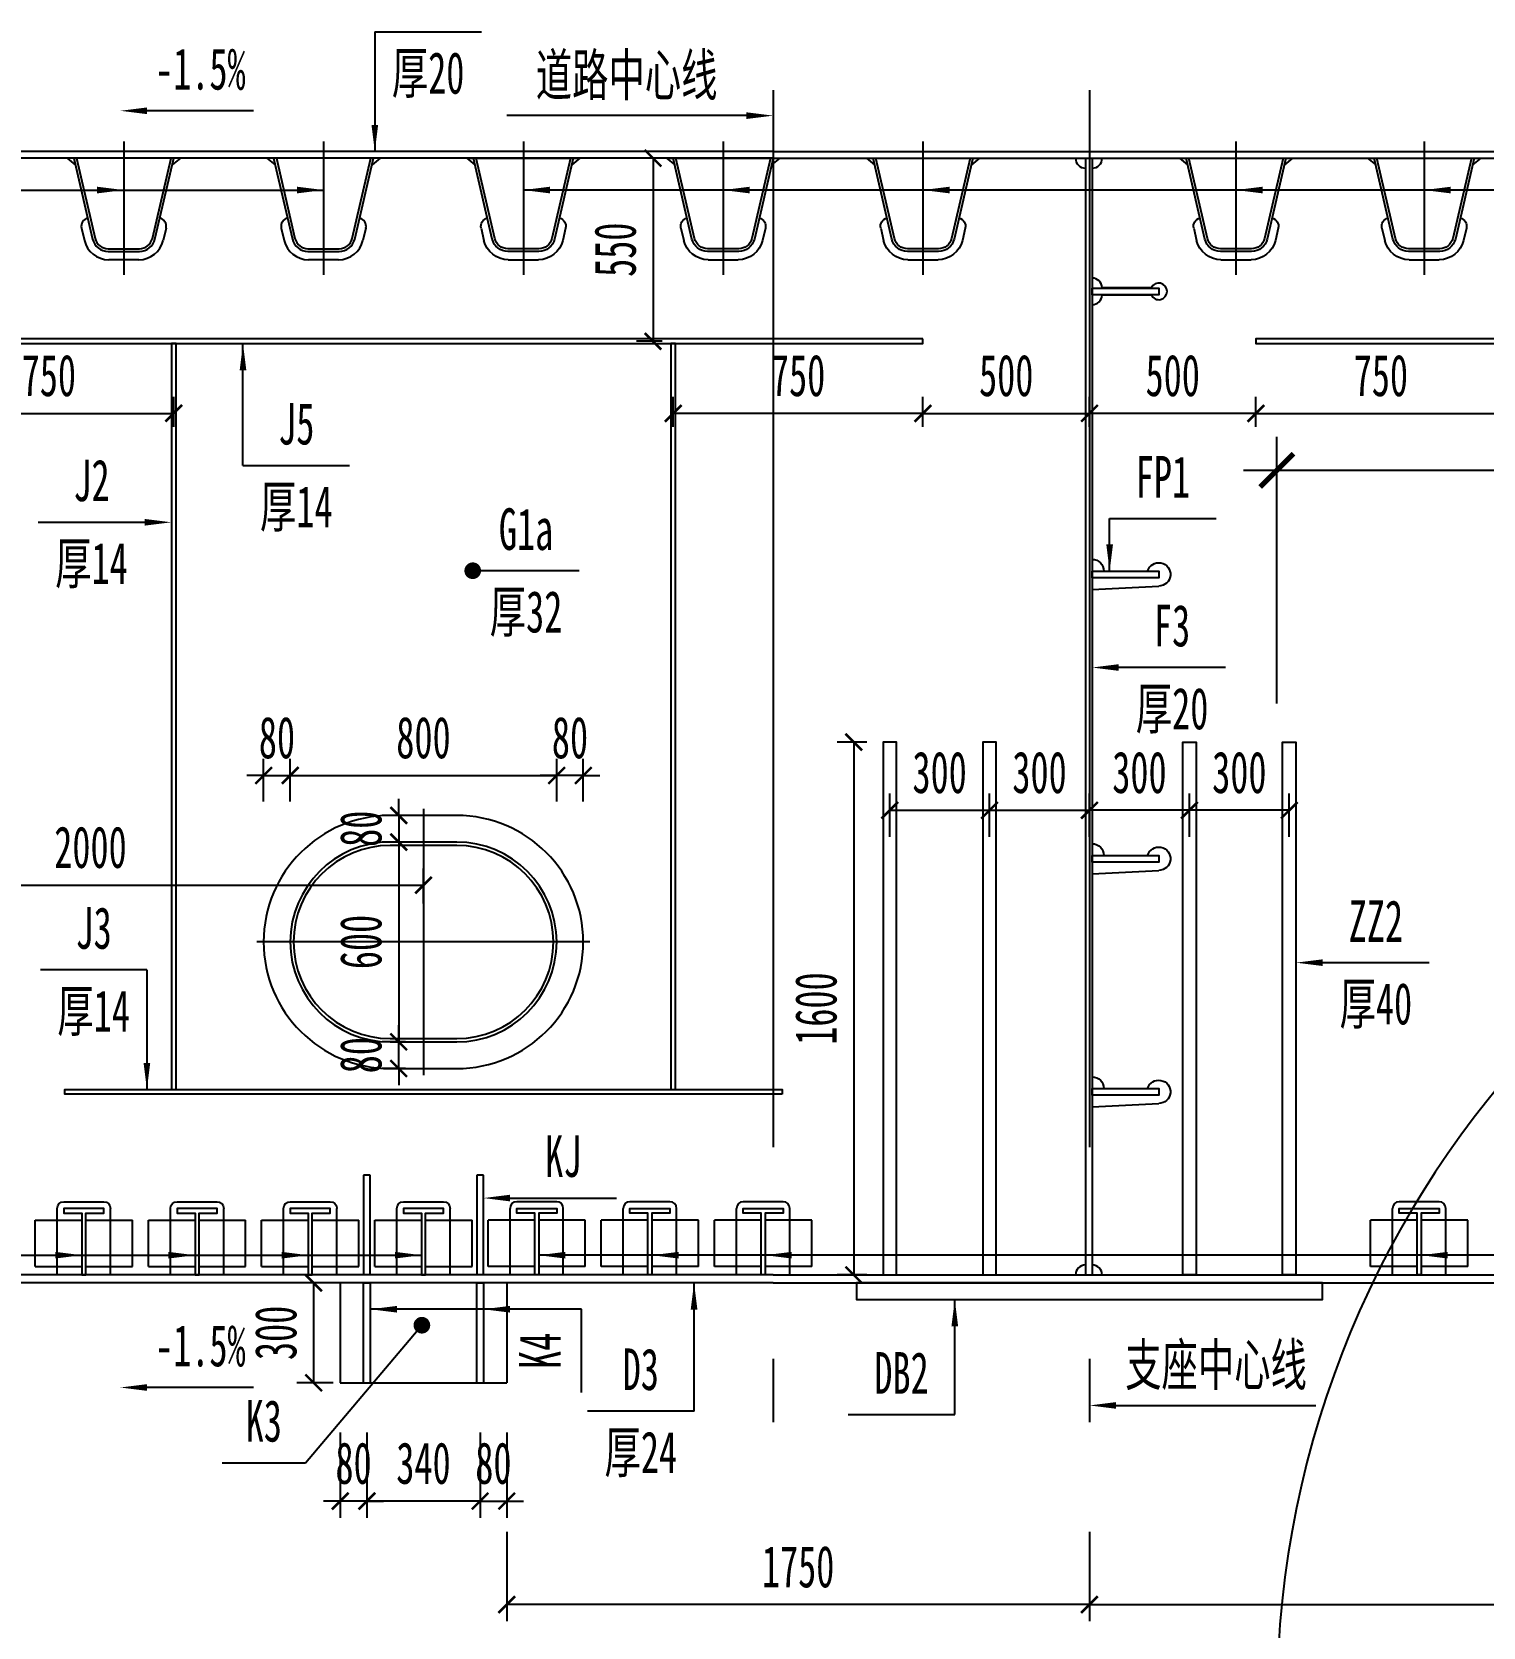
# Model space of a CAD drawing. Extents: x -149716 to 104715, y -26828 to 33500.
# Drawn here: x -3439 to 919, y 5526 to 10317 of the extents above; entities that cross this region are included whole.
import ezdxf
from ezdxf.enums import TextEntityAlignment as Align

# ---------------------------------------------------------------- set-up
doc = ezdxf.new("R2010")
doc.units = 0
doc.header["$LTSCALE"] = 1000
doc.linetypes.add('CENTER', pattern=[50.8, 31.75, -6.35, 6.35, -6.35])
doc.linetypes.add('DASHED', pattern=[19.05, 12.7, -6.35])
doc.layers.get('0').update_dxf_attribs({"linetype": 'CONTINUOUS'})
doc.layers.get('Defpoints').update_dxf_attribs({"color": 250, "linetype": 'CONTINUOUS'})
doc.layers.add('01', color=1, linetype='CONTINUOUS', lineweight=25)
for name, color, linetype in [('02', 2, 'CONTINUOUS'), ('03', 3, 'DASHED'), ('04', 4, 'CONTINUOUS'), ('06', 6, 'CENTER'), ('07', 7, 'CONTINUOUS')]:
    doc.layers.add(name, color=color, linetype=linetype)
doc.styles.add('dd', font='times.ttf')
doc.styles.add('仿宋', font='simfang.ttf', dxfattribs={"width": 0.64})
doc.dimstyles.new('1：50', dxfattribs={"dimscale": 50, "dimtxt": 2.5, "dimasz": 1, "dimexe": 1, "dimexo": 0, "dimgap": 1, "dimtad": 1, "dimdec": 1, "dimdsep": 46, "dimtxsty": '仿宋', "dimblk": 'ARCHTICK', "dimcen": 0, "dimclrd": 256, "dimclre": 256, "dimclrt": 256, "dimazin": 2, "dimtfac": 1, "dimtdec": 1, "dimtix": 1, "dimtmove": 2, "dimatfit": 3, "dimfxl": 1, "dimtvp": 0.8, "dimtolj": 1, "dimtzin": 0, "dimlwd": -1, "dimlwe": -1, "dimarcsym": 0})
doc.dimstyles.get("Standard").update_dxf_attribs({"dimtxt": 0.18, "dimasz": 0.18, "dimexe": 0.18, "dimexo": 0.0625, "dimgap": 0.09, "dimtad": 0, "dimtih": 1, "dimtoh": 1, "dimdec": 4, "dimzin": 0, "dimdsep": 46, "dimtxsty": 'Standard', "dimcen": 0.09, "dimadec": 0, "dimazin": 0, "dimtfac": 1, "dimtdec": 4, "dimtofl": 0, "dimtmove": 0, "dimatfit": 3, "dimfxl": 1, "dimtolj": 1, "dimtzin": 0, "dimarcsym": 0})

# ---------------------------------------------------------------- blocks, each defined once
blk = doc.blocks.new('_ArchTick')
at = {"color": 0, "linetype": 'ByBlock', "const_width": 0.15}
blk.add_lwpolyline([(-0.5, -0.5), (0.5, 0.5)], dxfattribs=at)
blk = doc.blocks.new('*D6')
at = {"layer": '04', "transparency": 16777216}
for p, q in [((57253.3, 134793.4), (57253.3, 134843.4)), ((57273.3, 134793.4), (57203.3, 134793.4)), ((57253.3, 134793.4), (57253.3, 134713.4)), ((57273.3, 134713.4), (57203.3, 134713.4)), ((57253.3, 134713.4), (57253.3, 134663.4))]:
    blk.add_line(p, q, dxfattribs=at)
at = {"layer": 'Defpoints', "color": 0, "transparency": 16777216}
for p in [(57273.3, 134793.4), (57253.3, 134713.4), (57273.3, 134713.4)]:
    blk.add_point(p, dxfattribs=at)
at = {"layer": '04', "transparency": 16777216, "xscale": 50, "yscale": 50, "zscale": 50}
for p, rotation in [((57253.3, 134793.4), 270), ((57253.3, 134713.4), 90)]:
    blk.add_blockref('_ArchTick', p, dxfattribs=dict(at, rotation=rotation))
at = {"layer": '04', "transparency": 16777216, "insert": (57140, 134753.4), "char_height": 125, "attachment_point": 5, "rotation": 90, "style": '仿宋'}
blk.add_mtext('\\A1;80', dxfattribs=at)
blk = doc.blocks.new('*D7')
at = {"layer": '04', "transparency": 16777216}
for p, q in [((57273.3, 134713.4), (57203.3, 134713.4)), ((57253.3, 134713.4), (57253.3, 134113.4)), ((57273.3, 134113.4), (57203.3, 134113.4))]:
    blk.add_line(p, q, dxfattribs=at)
at = {"layer": 'Defpoints', "color": 0, "transparency": 16777216}
for p in [(57273.3, 134713.4), (57253.3, 134113.4), (57273.3, 134113.4)]:
    blk.add_point(p, dxfattribs=at)
at = {"layer": '04', "transparency": 16777216, "xscale": 50, "yscale": 50, "zscale": 50}
for p, rotation in [((57253.3, 134713.4), 90), ((57253.3, 134113.4), 270)]:
    blk.add_blockref('_ArchTick', p, dxfattribs=dict(at, rotation=rotation))
at = {"layer": '04', "transparency": 16777216, "insert": (57140, 134413.4), "char_height": 125, "attachment_point": 5, "rotation": 90, "style": '仿宋'}
blk.add_mtext('\\A1;600', dxfattribs=at)
blk = doc.blocks.new('*D8')
at = {"layer": '04', "transparency": 16777216}
for p, q in [((57253.3, 134113.4), (57253.3, 134163.4)), ((57273.3, 134113.4), (57203.3, 134113.4)), ((57253.3, 134033.4), (57253.3, 134113.4)), ((57273.3, 134033.4), (57203.3, 134033.4)), ((57253.3, 134033.4), (57253.3, 133983.4))]:
    blk.add_line(p, q, dxfattribs=at)
at = {"layer": 'Defpoints', "color": 0, "transparency": 16777216}
for p in [(57253.3, 134113.4), (57273.3, 134113.4), (57273.3, 134033.4)]:
    blk.add_point(p, dxfattribs=at)
at = {"layer": '04', "transparency": 16777216, "xscale": 50, "yscale": 50, "zscale": 50}
for p, rotation in [((57253.3, 134113.4), 270), ((57253.3, 134033.4), 90)]:
    blk.add_blockref('_ArchTick', p, dxfattribs=dict(at, rotation=rotation))
at = {"layer": '04', "transparency": 16777216, "insert": (57140, 134073.4), "char_height": 125, "attachment_point": 5, "rotation": 90, "style": '仿宋'}
blk.add_mtext('\\A1;80', dxfattribs=at)
blk = doc.blocks.new('*D9')
at = {"layer": '04', "transparency": 16777216}
for p, q in [((56847.6, 134835.1), (56847.6, 134963.4)), ((56927.6, 134835.1), (56927.6, 134963.4)), ((56847.6, 134913.4), (56797.6, 134913.4)), ((56847.6, 134913.4), (56927.6, 134913.4)), ((56927.6, 134913.4), (56977.6, 134913.4))]:
    blk.add_line(p, q, dxfattribs=at)
at = {"layer": 'Defpoints', "color": 0, "transparency": 16777216}
for p in [(56927.6, 134913.4), (56847.6, 134835.1), (56927.6, 134835.1)]:
    blk.add_point(p, dxfattribs=at)
at = {"layer": '04', "transparency": 16777216, "xscale": 50, "yscale": 50, "zscale": 50}
blk.add_blockref('_ArchTick', (56847.6, 134913.4), dxfattribs=at)
at = {"layer": '04', "transparency": 16777216, "xscale": 50, "yscale": 50, "zscale": 50, "rotation": 180}
blk.add_blockref('_ArchTick', (56927.6, 134913.4), dxfattribs=at)
at = {"layer": '04', "transparency": 16777216, "insert": (56887.6, 135026.6), "char_height": 125, "attachment_point": 5, "style": '仿宋'}
blk.add_mtext('\\A1;80', dxfattribs=at)
blk = doc.blocks.new('*D10')
at = {"layer": '04', "transparency": 16777216}
for p, q in [((56927.6, 134835.1), (56927.6, 134963.4)), ((57727.6, 134835.1), (57727.6, 134963.4)), ((56927.6, 134913.4), (57727.6, 134913.4))]:
    blk.add_line(p, q, dxfattribs=at)
at = {"layer": 'Defpoints', "color": 0, "transparency": 16777216}
for p in [(57727.6, 134913.4), (56927.6, 134835.1), (57727.6, 134835.1)]:
    blk.add_point(p, dxfattribs=at)
at = {"layer": '04', "transparency": 16777216, "xscale": 50, "yscale": 50, "zscale": 50, "rotation": 180}
blk.add_blockref('_ArchTick', (56927.6, 134913.4), dxfattribs=at)
at = {"layer": '04', "transparency": 16777216, "xscale": 50, "yscale": 50, "zscale": 50}
blk.add_blockref('_ArchTick', (57727.6, 134913.4), dxfattribs=at)
at = {"layer": '04', "transparency": 16777216, "insert": (57327.6, 135026.6), "char_height": 125, "attachment_point": 5, "style": '仿宋'}
blk.add_mtext('\\A1;800', dxfattribs=at)
blk = doc.blocks.new('*D11')
at = {"layer": '04', "transparency": 16777216}
for p, q in [((57727.6, 134835.1), (57727.6, 134963.4)), ((57807.6, 134835.1), (57807.6, 134963.4)), ((57727.6, 134913.4), (57677.6, 134913.4)), ((57807.6, 134913.4), (57727.6, 134913.4)), ((57807.6, 134913.4), (57857.6, 134913.4))]:
    blk.add_line(p, q, dxfattribs=at)
at = {"layer": 'Defpoints', "color": 0, "transparency": 16777216}
for p in [(57727.6, 134913.4), (57727.6, 134835.1), (57807.6, 134835.1)]:
    blk.add_point(p, dxfattribs=at)
at = {"layer": '04', "transparency": 16777216, "xscale": 50, "yscale": 50, "zscale": 50}
blk.add_blockref('_ArchTick', (57727.6, 134913.4), dxfattribs=at)
at = {"layer": '04', "transparency": 16777216, "xscale": 50, "yscale": 50, "zscale": 50, "rotation": 180}
blk.add_blockref('_ArchTick', (57807.6, 134913.4), dxfattribs=at)
at = {"layer": '04', "transparency": 16777216, "insert": (57767.6, 135026.6), "char_height": 125, "attachment_point": 5, "style": '仿宋'}
blk.add_mtext('\\A1;80', dxfattribs=at)
blk = doc.blocks.new('U2加劲肋带过焊孔')
at = {"layer": '01'}
for p, q in [((48376, 137282.9), (48036, 137282.9)), ((48036, 137282.9), (48060.5, 137263.4)), ((48376, 137282.9), (48351.4, 137263.4)), ((48079.1, 137072.9), (48087.6, 137035.9)), ((48332.9, 137072.9), (48324.3, 137035.9)), ((48251.2, 136977.9), (48160.7, 136977.9))]:
    blk.add_line(p, q, dxfattribs=at)
for centre, radius, start, end in [((48103.4, 137078.6), 25, 103.0693, 193.0693), ((48308.5, 137078.6), 25, 346.9307, 76.9307), ((48160.7, 137052.9), 75, 193.0693, 270), ((48251.2, 137052.9), 75, 270, 346.9307)]:
    blk.add_arc(centre, radius, start, end, dxfattribs=at)
at = {"layer": '02'}
for points in [[(48056, 137282.9), (48112.3, 137040.1, 0.348876), (48159.1, 137002.9), (48252.8, 137002.9, 0.348876), (48299.6, 137040.1), (48356, 137282.9)], [(48064.2, 137282.9), (48120.1, 137041.9, 0.348876), (48159.1, 137010.9), (48252.8, 137010.9, 0.348876), (48291.8, 137041.9), (48347.8, 137282.9)]]:
    blk.add_lwpolyline(points, format="xyb", dxfattribs=at)
at = {"layer": '06', "ltscale": 0.1}
blk.add_line((48206, 137332.9), (48206, 136932.9), dxfattribs=at)
blk = doc.blocks.new('底板T肋带过焊孔')
at = {"layer": '01'}
for p, q in [((46722.6, 157697.7), (46722.6, 157732.7)), ((46862.6, 157752.7), (46742.6, 157752.7)), ((46882.6, 157697.7), (46882.6, 157732.7)), ((46796.6, 157697.7), (46656.6, 157697.7)), ((46656.6, 157557.7), (46656.6, 157697.7)), ((46948.6, 157697.7), (46808.6, 157697.7)), ((46948.6, 157557.7), (46948.6, 157697.7)), ((46796.6, 157557.7), (46656.6, 157557.7)), ((46722.6, 157532.7), (46722.6, 157557.7)), ((46948.6, 157557.7), (46808.6, 157557.7)), ((46882.6, 157532.7), (46882.6, 157557.7))]:
    blk.add_line(p, q, dxfattribs=at)
for centre, start, end in [((46742.6, 157732.7), 90, 180), ((46862.6, 157732.7), 0, 90)]:
    blk.add_arc(centre, 20, start, end, dxfattribs=at)
at = {"layer": '02'}
blk.add_lwpolyline([(46808.6, 157532.7), (46796.6, 157532.7), (46796.6, 157718.7), (46742.6, 157718.7), (46742.6, 157732.7), (46862.6, 157732.7), (46862.6, 157718.7), (46808.6, 157718.7)], close=True, dxfattribs=at)
at = {"layer": '03', "ltscale": 0.1}
for p, q in [((46722.6, 157557.7), (46722.6, 157697.7)), ((46882.6, 157557.7), (46882.6, 157697.7))]:
    blk.add_line(p, q, dxfattribs=at)
blk = doc.blocks.new('板肋带过焊孔')
at = {"layer": '01'}
blk.add_line((50817.6, 161172.4), (50617.6, 161182.4), dxfattribs=at)
for centre, start, end in [((50817.6, 161227.4), 90, 180), ((50617.6, 161217.4), 16.6015, 270)]:
    blk.add_arc(centre, 35, start, end, dxfattribs=at)
at = {"layer": '02'}
blk.add_lwpolyline([(50817.6, 161227.4), (50617.6, 161227.4), (50617.6, 161207.4), (50817.6, 161207.4)], close=True, dxfattribs=at)
blk = doc.blocks.new('*D68')
at = {"layer": '04', "transparency": 16777216}
for p, q in [((55827.6, 135960.8), (55827.6, 136051)), ((56577.6, 135960.8), (56577.6, 136051)), ((55827.6, 136001), (56577.6, 136001))]:
    blk.add_line(p, q, dxfattribs=at)
at = {"layer": 'Defpoints', "color": 0, "transparency": 16777216}
for p in [(56577.6, 136001), (55827.6, 135960.8), (56577.6, 135960.8)]:
    blk.add_point(p, dxfattribs=at)
at = {"layer": '04', "transparency": 16777216, "xscale": 50, "yscale": 50, "zscale": 50, "rotation": 180}
blk.add_blockref('_ArchTick', (55827.6, 136001), dxfattribs=at)
at = {"layer": '04', "transparency": 16777216, "xscale": 50, "yscale": 50, "zscale": 50}
blk.add_blockref('_ArchTick', (56577.6, 136001), dxfattribs=at)
at = {"layer": '04', "transparency": 16777216, "insert": (56202.6, 136114.2), "char_height": 125, "attachment_point": 5, "style": '仿宋'}
blk.add_mtext('\\A1;750', dxfattribs=at)
blk = doc.blocks.new('*D69')
at = {"layer": '04', "transparency": 16777216}
for p, q in [((58827.6, 135960.8), (58827.6, 136051)), ((59327.6, 135960.8), (59327.6, 136051)), ((58827.6, 136001), (59327.6, 136001))]:
    blk.add_line(p, q, dxfattribs=at)
at = {"layer": 'Defpoints', "color": 0, "transparency": 16777216}
for p in [(59327.6, 136001), (58827.6, 135960.8), (59327.6, 135960.8)]:
    blk.add_point(p, dxfattribs=at)
at = {"layer": '04', "transparency": 16777216, "xscale": 50, "yscale": 50, "zscale": 50, "rotation": 180}
blk.add_blockref('_ArchTick', (58827.6, 136001), dxfattribs=at)
at = {"layer": '04', "transparency": 16777216, "xscale": 50, "yscale": 50, "zscale": 50}
blk.add_blockref('_ArchTick', (59327.6, 136001), dxfattribs=at)
at = {"layer": '04', "transparency": 16777216, "insert": (59077.6, 136114.2), "char_height": 125, "attachment_point": 5, "style": '仿宋'}
blk.add_mtext('\\A1;500', dxfattribs=at)
blk = doc.blocks.new('*D70')
at = {"layer": '04', "transparency": 16777216}
for p, q in [((58077.6, 135960.8), (58077.6, 136051)), ((58827.6, 135960.8), (58827.6, 136051)), ((58827.6, 136001), (58077.6, 136001))]:
    blk.add_line(p, q, dxfattribs=at)
at = {"layer": 'Defpoints', "color": 0, "transparency": 16777216}
for p in [(58077.6, 136001), (58077.6, 135960.8), (58827.6, 135960.8)]:
    blk.add_point(p, dxfattribs=at)
at = {"layer": '04', "transparency": 16777216, "xscale": 50, "yscale": 50, "zscale": 50, "rotation": 180}
blk.add_blockref('_ArchTick', (58077.6, 136001), dxfattribs=at)
at = {"layer": '04', "transparency": 16777216, "xscale": 50, "yscale": 50, "zscale": 50}
blk.add_blockref('_ArchTick', (58827.6, 136001), dxfattribs=at)
at = {"layer": '04', "transparency": 16777216, "insert": (58452.6, 136114.2), "char_height": 125, "attachment_point": 5, "style": '仿宋'}
blk.add_mtext('\\A1;750', dxfattribs=at)
blk = doc.blocks.new('*D71')
at = {"layer": '04', "transparency": 16777216}
for p, q in [((58044.5, 136767.4), (57967, 136767.4)), ((58017, 136767.4), (58017, 136217.4)), ((58044.5, 136217.4), (57967, 136217.4))]:
    blk.add_line(p, q, dxfattribs=at)
at = {"layer": 'Defpoints', "color": 0, "transparency": 16777216}
for p in [(58044.5, 136767.4), (58017, 136217.4), (58044.5, 136217.4)]:
    blk.add_point(p, dxfattribs=at)
at = {"layer": '04', "transparency": 16777216, "xscale": 50, "yscale": 50, "zscale": 50}
for p, rotation in [((58017, 136767.4), 90), ((58017, 136217.4), 270)]:
    blk.add_blockref('_ArchTick', p, dxfattribs=dict(at, rotation=rotation))
at = {"layer": '04', "transparency": 16777216, "insert": (57903.8, 136492.4), "char_height": 125, "attachment_point": 5, "rotation": 90, "style": '仿宋'}
blk.add_mtext('\\A1;550', dxfattribs=at)
blk = doc.blocks.new('*D73')
at = {"layer": '04', "transparency": 16777216}
for p, q in [((59327.6, 135960.8), (59327.6, 136051)), ((59827.6, 135960.8), (59827.6, 136051)), ((59827.6, 136001), (59327.6, 136001))]:
    blk.add_line(p, q, dxfattribs=at)
at = {"layer": 'Defpoints', "color": 0, "transparency": 16777216}
for p in [(59327.6, 136001), (59327.6, 135960.8), (59827.6, 135960.8)]:
    blk.add_point(p, dxfattribs=at)
at = {"layer": '04', "transparency": 16777216, "xscale": 50, "yscale": 50, "zscale": 50, "rotation": 180}
blk.add_blockref('_ArchTick', (59327.6, 136001), dxfattribs=at)
at = {"layer": '04', "transparency": 16777216, "xscale": 50, "yscale": 50, "zscale": 50}
blk.add_blockref('_ArchTick', (59827.6, 136001), dxfattribs=at)
at = {"layer": '04', "transparency": 16777216, "insert": (59577.6, 136114.2), "char_height": 125, "attachment_point": 5, "style": '仿宋'}
blk.add_mtext('\\A1;500', dxfattribs=at)
blk = doc.blocks.new('*D74')
at = {"layer": '04', "transparency": 16777216}
for p, q in [((59827.6, 135960.8), (59827.6, 136051)), ((60577.6, 135960.8), (60577.6, 136051)), ((59827.6, 136001), (60577.6, 136001))]:
    blk.add_line(p, q, dxfattribs=at)
at = {"layer": 'Defpoints', "color": 0, "transparency": 16777216}
for p in [(60577.6, 136001), (59827.6, 135960.8), (60577.6, 135960.8)]:
    blk.add_point(p, dxfattribs=at)
at = {"layer": '04', "transparency": 16777216, "xscale": 50, "yscale": 50, "zscale": 50, "rotation": 180}
blk.add_blockref('_ArchTick', (59827.6, 136001), dxfattribs=at)
at = {"layer": '04', "transparency": 16777216, "xscale": 50, "yscale": 50, "zscale": 50}
blk.add_blockref('_ArchTick', (60577.6, 136001), dxfattribs=at)
at = {"layer": '04', "transparency": 16777216, "insert": (60202.6, 136114.2), "char_height": 125, "attachment_point": 5, "style": '仿宋'}
blk.add_mtext('\\A1;750', dxfattribs=at)
blk = doc.blocks.new('*D5')
at = {"layer": '04', "transparency": 16777216}
for p, q in [((55327.6, 134528.5), (55327.6, 134634.1)), ((57327.6, 134528.5), (57327.6, 134634.1)), ((55327.6, 134584.1), (57327.6, 134584.1))]:
    blk.add_line(p, q, dxfattribs=at)
at = {"layer": 'Defpoints', "color": 0, "transparency": 16777216}
for p in [(57327.6, 134584.1), (55327.6, 134528.5), (57327.6, 134528.5)]:
    blk.add_point(p, dxfattribs=at)
at = {"layer": '04', "transparency": 16777216, "xscale": 50, "yscale": 50, "zscale": 50, "rotation": 180}
blk.add_blockref('_ArchTick', (55327.6, 134584.1), dxfattribs=at)
at = {"layer": '04', "transparency": 16777216, "xscale": 50, "yscale": 50, "zscale": 50}
blk.add_blockref('_ArchTick', (57327.6, 134584.1), dxfattribs=at)
at = {"layer": '04', "transparency": 16777216, "insert": (56327.6, 134697.3), "char_height": 125, "attachment_point": 5, "style": '仿宋'}
blk.add_mtext('\\A1;2000', dxfattribs=at)
blk = doc.blocks.new('*D79')
at = {"layer": '04', "transparency": 16777216}
for p, q in [((58659.5, 135013.4), (58569.8, 135013.4)), ((58619.8, 135013.4), (58619.8, 133413.4)), ((58659.5, 133413.4), (58569.8, 133413.4))]:
    blk.add_line(p, q, dxfattribs=at)
at = {"layer": 'Defpoints', "color": 0, "transparency": 16777216}
for p in [(58659.5, 135013.4), (58619.8, 133413.4), (58659.5, 133413.4)]:
    blk.add_point(p, dxfattribs=at)
at = {"layer": '04', "transparency": 16777216, "xscale": 50, "yscale": 50, "zscale": 50}
for p, rotation in [((58619.8, 135013.4), 90), ((58619.8, 133413.4), 270)]:
    blk.add_blockref('_ArchTick', p, dxfattribs=dict(at, rotation=rotation))
at = {"layer": '04', "transparency": 16777216, "insert": (58506.6, 134213.4), "char_height": 125, "attachment_point": 5, "rotation": 90, "style": '仿宋'}
blk.add_mtext('\\A1;1600', dxfattribs=at)
blk = doc.blocks.new('*D85')
at = {"layer": '04', "transparency": 16777216}
for p, q in [((57157.6, 132940.4), (57157.6, 132684.3)), ((57497.6, 132940.4), (57497.6, 132684.3)), ((57497.6, 132734.3), (57157.6, 132734.3))]:
    blk.add_line(p, q, dxfattribs=at)
at = {"layer": 'Defpoints', "color": 0, "transparency": 16777216}
for p in [(57157.6, 132940.4), (57497.6, 132940.4), (57157.6, 132734.3)]:
    blk.add_point(p, dxfattribs=at)
at = {"layer": '04', "transparency": 16777216, "xscale": 50, "yscale": 50, "zscale": 50}
for p, rotation in [((57157.6, 132734.3), 179.9999999999657), ((57497.6, 132734.3), 359.9999999999657)]:
    blk.add_blockref('_ArchTick', p, dxfattribs=dict(at, rotation=rotation))
at = {"layer": '04', "transparency": 16777216, "insert": (57327.6, 132847.5), "char_height": 125, "attachment_point": 5, "style": '仿宋'}
blk.add_mtext('\\A1;340', dxfattribs=at)
blk = doc.blocks.new('*D86')
at = {"layer": '04', "transparency": 16777216}
for p, q in [((57497.6, 132940.4), (57497.6, 132684.3)), ((57577.6, 132940.4), (57577.6, 132684.3)), ((57497.6, 132734.3), (57447.6, 132734.3)), ((57497.6, 132734.3), (57577.6, 132734.3)), ((57577.6, 132734.3), (57627.6, 132734.3))]:
    blk.add_line(p, q, dxfattribs=at)
at = {"layer": 'Defpoints', "color": 0, "transparency": 16777216}
for p in [(57497.6, 132940.4), (57577.6, 132940.4), (57577.6, 132734.3)]:
    blk.add_point(p, dxfattribs=at)
at = {"layer": '04', "transparency": 16777216, "xscale": 50, "yscale": 50, "zscale": 50}
blk.add_blockref('_ArchTick', (57497.6, 132734.3), dxfattribs=at)
at = {"layer": '04', "transparency": 16777216, "xscale": 50, "yscale": 50, "zscale": 50, "rotation": 180}
blk.add_blockref('_ArchTick', (57577.6, 132734.3), dxfattribs=at)
at = {"layer": '04', "transparency": 16777216, "insert": (57537.6, 132847.5), "char_height": 125, "attachment_point": 5, "style": '仿宋'}
blk.add_mtext('\\A1;80', dxfattribs=at)
blk = doc.blocks.new('*D87')
at = {"layer": '04', "transparency": 16777216}
for p, q in [((57056.8, 133389.4), (56947.8, 133389.4)), ((56997.8, 133389.4), (56997.8, 133089.4)), ((57056.8, 133089.4), (56947.8, 133089.4))]:
    blk.add_line(p, q, dxfattribs=at)
at = {"layer": 'Defpoints', "color": 0, "transparency": 16777216}
for p in [(57056.8, 133389.4), (56997.8, 133089.4), (57056.8, 133089.4)]:
    blk.add_point(p, dxfattribs=at)
at = {"layer": '04', "transparency": 16777216, "xscale": 50, "yscale": 50, "zscale": 50}
for p, rotation in [((56997.8, 133389.4), 90), ((56997.8, 133089.4), 270)]:
    blk.add_blockref('_ArchTick', p, dxfattribs=dict(at, rotation=rotation))
at = {"layer": '04', "transparency": 16777216, "insert": (56884.6, 133239.4), "char_height": 125, "attachment_point": 5, "rotation": 90, "style": '仿宋'}
blk.add_mtext('\\A1;300', dxfattribs=at)
blk = doc.blocks.new('*D94')
at = {"layer": '04', "transparency": 16777216}
for p, q in [((59627.6, 134728.9), (59627.6, 134858.9)), ((59927.6, 134728.9), (59927.6, 134858.9)), ((59927.6, 134808.9), (59627.6, 134808.9))]:
    blk.add_line(p, q, dxfattribs=at)
at = {"layer": 'Defpoints', "color": 0, "transparency": 16777216}
for p in [(59627.6, 134808.9), (59627.6, 134728.9), (59927.6, 134728.9)]:
    blk.add_point(p, dxfattribs=at)
at = {"layer": '04', "transparency": 16777216, "xscale": 50, "yscale": 50, "zscale": 50, "rotation": 180}
blk.add_blockref('_ArchTick', (59627.6, 134808.9), dxfattribs=at)
at = {"layer": '04', "transparency": 16777216, "xscale": 50, "yscale": 50, "zscale": 50}
blk.add_blockref('_ArchTick', (59927.6, 134808.9), dxfattribs=at)
at = {"layer": '04', "transparency": 16777216, "insert": (59777.6, 134922.1), "char_height": 125, "attachment_point": 5, "style": '仿宋'}
blk.add_mtext('\\A1;300', dxfattribs=at)
blk = doc.blocks.new('*D92')
at = {"layer": '04', "transparency": 16777216}
for p, q in [((58727.6, 134728.9), (58727.6, 134858.9)), ((59027.6, 134728.9), (59027.6, 134858.9)), ((58727.6, 134808.9), (59027.6, 134808.9))]:
    blk.add_line(p, q, dxfattribs=at)
at = {"layer": 'Defpoints', "color": 0, "transparency": 16777216}
for p in [(59027.6, 134808.9), (58727.6, 134728.9), (59027.6, 134728.9)]:
    blk.add_point(p, dxfattribs=at)
at = {"layer": '04', "transparency": 16777216, "xscale": 50, "yscale": 50, "zscale": 50, "rotation": 180}
blk.add_blockref('_ArchTick', (58727.6, 134808.9), dxfattribs=at)
at = {"layer": '04', "transparency": 16777216, "xscale": 50, "yscale": 50, "zscale": 50}
blk.add_blockref('_ArchTick', (59027.6, 134808.9), dxfattribs=at)
at = {"layer": '04', "transparency": 16777216, "insert": (58877.6, 134922.1), "char_height": 125, "attachment_point": 5, "style": '仿宋'}
blk.add_mtext('\\A1;300', dxfattribs=at)
blk = doc.blocks.new('*D93')
at = {"layer": '04', "transparency": 16777216}
for p, q in [((59027.6, 134728.9), (59027.6, 134858.9)), ((59327.6, 134728.9), (59327.6, 134858.9)), ((59027.6, 134808.9), (59327.6, 134808.9))]:
    blk.add_line(p, q, dxfattribs=at)
at = {"layer": 'Defpoints', "color": 0, "transparency": 16777216}
for p in [(59327.6, 134808.9), (59027.6, 134728.9), (59327.6, 134728.9)]:
    blk.add_point(p, dxfattribs=at)
at = {"layer": '04', "transparency": 16777216, "xscale": 50, "yscale": 50, "zscale": 50, "rotation": 180}
blk.add_blockref('_ArchTick', (59027.6, 134808.9), dxfattribs=at)
at = {"layer": '04', "transparency": 16777216, "xscale": 50, "yscale": 50, "zscale": 50}
blk.add_blockref('_ArchTick', (59327.6, 134808.9), dxfattribs=at)
at = {"layer": '04', "transparency": 16777216, "insert": (59177.6, 134922.1), "char_height": 125, "attachment_point": 5, "style": '仿宋'}
blk.add_mtext('\\A1;300', dxfattribs=at)
blk = doc.blocks.new('*D95')
at = {"layer": '04', "transparency": 16777216}
for p, q in [((59327.6, 134728.9), (59327.6, 134858.9)), ((59627.6, 134728.9), (59627.6, 134858.9)), ((59627.6, 134808.9), (59327.6, 134808.9))]:
    blk.add_line(p, q, dxfattribs=at)
at = {"layer": 'Defpoints', "color": 0, "transparency": 16777216}
for p in [(59327.6, 134808.9), (59327.6, 134728.9), (59627.6, 134728.9)]:
    blk.add_point(p, dxfattribs=at)
at = {"layer": '04', "transparency": 16777216, "xscale": 50, "yscale": 50, "zscale": 50, "rotation": 180}
blk.add_blockref('_ArchTick', (59327.6, 134808.9), dxfattribs=at)
at = {"layer": '04', "transparency": 16777216, "xscale": 50, "yscale": 50, "zscale": 50}
blk.add_blockref('_ArchTick', (59627.6, 134808.9), dxfattribs=at)
at = {"layer": '04', "transparency": 16777216, "insert": (59477.6, 134922.1), "char_height": 125, "attachment_point": 5, "style": '仿宋'}
blk.add_mtext('\\A1;300', dxfattribs=at)
blk = doc.blocks.new('*D96')
at = {"layer": '04', "transparency": 16777216}
for p, q in [((57077.6, 132940.4), (57077.6, 132684.3)), ((57157.6, 132940.4), (57157.6, 132684.3)), ((57077.6, 132734.3), (57027.6, 132734.3)), ((57157.6, 132734.3), (57077.6, 132734.3)), ((57157.6, 132734.3), (57207.6, 132734.3))]:
    blk.add_line(p, q, dxfattribs=at)
at = {"layer": 'Defpoints', "color": 0, "transparency": 16777216}
for p in [(57077.6, 132940.4), (57157.6, 132940.4), (57077.6, 132734.3)]:
    blk.add_point(p, dxfattribs=at)
at = {"layer": '04', "transparency": 16777216, "xscale": 50, "yscale": 50, "zscale": 50}
blk.add_blockref('_ArchTick', (57077.6, 132734.3), dxfattribs=at)
at = {"layer": '04', "transparency": 16777216, "xscale": 50, "yscale": 50, "zscale": 50, "rotation": 180}
blk.add_blockref('_ArchTick', (57157.6, 132734.3), dxfattribs=at)
at = {"layer": '04', "transparency": 16777216, "insert": (57117.6, 132847.5), "char_height": 125, "attachment_point": 5, "style": '仿宋'}
blk.add_mtext('\\A1;80', dxfattribs=at)
blk = doc.blocks.new('腹板板肋带过焊孔1')
at = {"layer": '01'}
for p, q in [((53004.8, 112165.9), (52857.2, 112165.9)), ((53004.8, 112143.9), (52857.2, 112143.9))]:
    blk.add_line(p, q, dxfattribs=at)
for centre, radius, start, end in [((52827.3, 112164.9), 30, 1.9102, 90), ((53027.3, 112154.9), 25, 206.1039, 153.8961), ((52827.3, 112144.9), 30, 270, 358.0898)]:
    blk.add_arc(centre, radius, start, end, dxfattribs=at)
at = {"layer": '02'}
blk.add_lwpolyline([(52827.3, 112164.9), (53027.3, 112164.9), (53027.3, 112144.9), (52827.3, 112144.9)], close=True, dxfattribs=at)
blk = doc.blocks.new('*D97')
at = {"layer": '04', "transparency": 16777216}
for p, q in [((57577.6, 132642.1), (57577.6, 132373.4)), ((59327.6, 132642.1), (59327.6, 132373.4)), ((59327.6, 132423.4), (57577.6, 132423.4))]:
    blk.add_line(p, q, dxfattribs=at)
at = {"layer": 'Defpoints', "color": 0, "transparency": 16777216}
for p in [(57577.6, 132642.1), (59327.6, 132642.1), (57577.6, 132423.4)]:
    blk.add_point(p, dxfattribs=at)
at = {"layer": '04', "transparency": 16777216, "xscale": 50, "yscale": 50, "zscale": 50}
for p, rotation in [((57577.6, 132423.4), 179.9999999999962), ((59327.6, 132423.4), 359.9999999999962)]:
    blk.add_blockref('_ArchTick', p, dxfattribs=dict(at, rotation=rotation))
at = {"layer": '04', "transparency": 16777216, "insert": (58452.6, 132536.7), "char_height": 125, "attachment_point": 5, "style": '仿宋'}
blk.add_mtext('\\A1;1750', dxfattribs=at)
blk = doc.blocks.new('*D102')
at = {"layer": '04', "transparency": 16777216}
for p, q in [((59327.6, 132642.1), (59327.6, 132373.4)), ((62387.6, 132642.1), (62387.6, 132373.4)), ((59327.6, 132423.4), (62387.6, 132423.4))]:
    blk.add_line(p, q, dxfattribs=at)
at = {"layer": 'Defpoints', "color": 0, "transparency": 16777216}
for p in [(59327.6, 132642.1), (62387.6, 132642.1), (62387.6, 132423.4)]:
    blk.add_point(p, dxfattribs=at)
at = {"layer": '04', "transparency": 16777216, "xscale": 50, "yscale": 50, "zscale": 50, "rotation": 180}
blk.add_blockref('_ArchTick', (59327.6, 132423.4), dxfattribs=at)
at = {"layer": '04', "transparency": 16777216, "xscale": 50, "yscale": 50, "zscale": 50}
blk.add_blockref('_ArchTick', (62387.6, 132423.4), dxfattribs=at)
at = {"layer": '04', "transparency": 16777216, "insert": (60857.6, 132536.7), "char_height": 125, "attachment_point": 5, "style": '仿宋'}
blk.add_mtext('\\A1;3060', dxfattribs=at)
blk = doc.blocks.new('*D622')
at = {"color": 0, "lineweight": -2, "transparency": 16777216}
for p, q in [((300, 8300), (300, 9100)), ((2700, 8300), (2700, 9100)), ((200, 9000), (2800, 9000))]:
    blk.add_line(p, q, dxfattribs=at)
at = {"layer": 'Defpoints', "color": 0, "transparency": 16777216}
for p in [(2700, 9000), (300, 8200), (2700, 8200)]:
    blk.add_point(p, dxfattribs=at)
at = {"color": 0, "lineweight": -2, "transparency": 16777216, "xscale": 100, "yscale": 100, "zscale": 100, "rotation": 180}
blk.add_blockref('_ArchTick', (300, 9000), dxfattribs=at)
at = {"color": 0, "lineweight": -2, "transparency": 16777216, "xscale": 100, "yscale": 100, "zscale": 100}
blk.add_blockref('_ArchTick', (2700, 9000), dxfattribs=at)
at = {"color": 0, "transparency": 16777216, "insert": (1500, 9202.6), "char_height": 300, "attachment_point": 5, "style": 'dd'}
blk.add_mtext('\\A1;120', dxfattribs=at)
blk = doc.blocks.new('A$C2AD75E5C')
at = {"layer": '02'}
for p, q in [((9495.11, 6833.35), (1295.11, 6833.35)), ((9495.11, 6813.35), (1295.11, 6813.35)), ((9495.11, 6833.35), (15595.11, 6833.35)), ((9495.11, 6813.35), (15595.11, 6813.35)), ((10433.11, 6813.35), (10433.11, 3459.35)), ((10453.11, 6813.35), (10453.11, 3459.35)), ((8285.11, 3759.35), (8265.11, 3759.35)), ((8265.11, 3759.35), (8265.11, 3459.35)), ((8285.11, 3459.35), (8285.11, 3759.35)), ((8625.11, 3759.35), (8605.11, 3759.35)), ((8605.11, 3759.35), (8605.11, 3459.35)), ((8625.11, 3459.35), (8625.11, 3759.35)), ((9495.11, 3459.35), (2710.11, 3459.35)), ((9495.11, 3459.35), (14180.11, 3459.35)), ((9495.11, 3435.35), (2710.11, 3435.35)), ((8195.11, 3435.35), (8195.11, 3135.35)), ((8263.11, 3435.35), (8287.11, 3435.35)), ((8265.11, 3135.35), (8265.11, 3435.35)), ((8285.11, 3435.35), (8285.11, 3135.35)), ((8603.11, 3435.35), (8627.11, 3435.35)), ((8605.11, 3135.35), (8605.11, 3435.35)), ((8625.11, 3435.35), (8625.11, 3135.35)), ((8695.11, 3435.35), (8695.11, 3135.35)), ((9495.11, 3435.35), (14180.11, 3435.35)), ((8195.11, 3135.35), (8695.11, 3135.35))]:
    blk.add_line(p, q, dxfattribs=at)
for points in [[(9945.11, 6270.35), (6945.11, 6270.35), (6945.11, 6256.35), (9945.11, 6256.35)], [(7702.11, 6256.35), (7688.11, 6256.35), (7688.11, 4016.35), (7702.11, 4016.35)], [(9202.11, 6256.35), (9188.11, 6256.35), (9188.11, 4016.35), (9202.11, 4016.35)], [(13100.11, 6270.35), (10945.11, 6270.35), (10945.11, 6256.35), (13100.11, 6256.35)], [(9825.11, 3459.35), (9865.11, 3459.35), (9865.11, 5059.35), (9825.11, 5059.35)], [(10125.11, 3459.35), (10165.11, 3459.35), (10165.11, 5059.35), (10125.11, 5059.35)], [(10765.11, 3459.35), (10725.11, 3459.35), (10725.11, 5059.35), (10765.11, 5059.35)], [(11065.11, 3459.35), (11025.11, 3459.35), (11025.11, 5059.35), (11065.11, 5059.35)], [(9522.61, 4002.35), (7367.61, 4002.35), (7367.61, 4016.35), (9522.61, 4016.35)], [(11145.11, 3435.35), (9745.11, 3435.35), (9745.11, 3385.35), (11145.11, 3385.35)]]:
    blk.add_lwpolyline(points, close=True, dxfattribs=at)
for points in [[(8345.11, 4079.35), (8545.11, 4079.35, 1), (8545.11, 4839.35), (8345.11, 4839.35, 1)], [(8345.11, 4159.35), (8545.11, 4159.35, 1), (8545.11, 4759.35), (8345.11, 4759.35, 1)], [(8345.11, 4169.35), (8545.11, 4169.35, 1), (8545.11, 4749.35), (8345.11, 4749.35, 1)]]:
    blk.add_lwpolyline(points, format="xyb", close=True, dxfattribs=at)
for centre, start, end in [((10433.11, 6813.35), 180, 270), ((10453.11, 6813.35), 270, 0), ((10433.11, 3459.35), 90, 180), ((10453.11, 3459.35), 0, 90)]:
    blk.add_arc(centre, 30, start, end, dxfattribs=at)
at = {"layer": '06', "ltscale": 0.1}
for p, q in [((9495.11, 7017.73), (9495.11, 3017.73)), ((10445.11, 7017.73), (10445.11, 3017.73)), ((8445.11, 4859.35), (8445.11, 4059.35)), ((8945.11, 4459.35), (7945.11, 4459.35))]:
    blk.add_line(p, q, dxfattribs=at)
at = {"layer": '07'}
for p, q in [((8299.01, 7192.62), (8299.01, 6833.35)), ((8299.01, 7192.62), (8619.01, 7192.62)), ((7935, 6955.67), (7615, 6955.67)), ((9415.11, 6941.13), (8695.11, 6941.13)), ((3180.11, 6717.66), (8145.11, 6717.66)), ((13710.11, 6717.66), (8745.11, 6717.66)), ((7903.13, 5889.94), (7903.13, 6256.35)), ((7903.13, 5889.94), (8223.13, 5889.94)), ((7288.11, 5719.85), (7608.11, 5719.85)), ((10505.68, 5731.43), (10825.68, 5731.43)), ((10505.68, 5573.35), (10505.68, 5731.43)), ((8913.02, 5574.35), (8593.02, 5574.35)), ((10853.11, 5283.62), (10533.11, 5283.62)), ((7614.58, 4375.46), (7294.58, 4375.46)), ((7614.58, 4375.46), (7614.58, 4016.35)), ((11145.11, 4397.3), (11465.11, 4397.3)), ((8705.11, 3690.3), (9025.11, 3690.3)), ((3046.11, 3518.7), (8439.11, 3518.7)), ((13844.11, 3518.7), (8791.11, 3518.7)), ((9257.66, 3050.14), (9257.66, 3435.35)), ((8919.75, 3356.38), (8285.11, 3356.38)), ((8919.75, 3106.38), (8919.75, 3356.38)), ((10040.6, 3040.14), (10040.6, 3385.35)), ((8090.51, 2895.25), (8440.3, 3308.42)), ((7935, 3121.33), (7615, 3121.33)), ((10525.11, 3067.52), (11125.11, 3067.52)), ((9257.66, 3050.14), (8937.66, 3050.14)), ((9720.6, 3040.14), (10040.6, 3040.14)), ((7840.51, 2895.25), (8090.51, 2895.25))]:
    blk.add_line(p, q, dxfattribs=at)
for points in [[(7535, 6955.67, 0, 20, 0), (7615, 6955.67, 8, 8, 0)], [(9495.11, 6941.13, 0, 20, 0), (9415.11, 6941.13, 8, 8, 0)], [(8299.01, 6833.35, 0, 20, 0), (8299.01, 6913.35, 8, 8, 0)], [(7545.11, 6717.66, 0, 20, 0), (7465.11, 6717.66, 8, 8, 0)], [(8145.11, 6717.66, 0, 20, 0), (8065.11, 6717.66, 8, 8, 0)], [(8745.11, 6717.66, 0, 20, 0), (8825.11, 6717.66, 8, 8, 0)], [(9345.11, 6717.66, 0, 20, 0), (9425.11, 6717.66, 8, 8, 0)], [(9945.11, 6717.66, 0, 20, 0), (10025.11, 6717.66, 8, 8, 0)], [(10885.11, 6717.66, 0, 20, 0), (10965.11, 6717.66, 8, 8, 0)], [(11450.11, 6717.66, 0, 20, 0), (11530.11, 6717.66, 8, 8, 0)], [(7903.13, 6256.35, 0, 20, 0), (7903.13, 6176.35, 8, 8, 0)], [(7688.11, 5719.85, 0, 20, 0), (7608.11, 5719.85, 8, 8, 0)], [(10505.68, 5573.35, 0, 20, 0), (10505.68, 5653.35, 8, 8, 0)], [(8580.52, 5574.35, 25, 25, 1), (8605.52, 5574.35, 25, 25, 1), (8580.52, 5574.35, 0, 0, 0)], [(10453.11, 5283.62, 0, 20, 0), (10533.11, 5283.62, 8, 8, 0)], [(11065.11, 4397.3, 0, 20, 0), (11145.11, 4397.3, 8, 8, 0)], [(7614.58, 4016.35, 0, 20, 0), (7614.58, 4096.35, 8, 8, 0)], [(8625.11, 3690.3, 0, 20, 0), (8705.11, 3690.3, 8, 8, 0)], [(7419.11, 3518.7, 0, 20, 0), (7339.11, 3518.7, 8, 8, 0)], [(7759.11, 3518.7, 0, 20, 0), (7679.11, 3518.7, 8, 8, 0)], [(8099.11, 3518.7, 0, 20, 0), (8019.11, 3518.7, 8, 8, 0)], [(8439.11, 3518.7, 0, 20, 0), (8359.11, 3518.7, 8, 8, 0)], [(8791.11, 3518.7, 0, 20, 0), (8871.11, 3518.7, 8, 8, 0)], [(9131.11, 3518.7, 0, 20, 0), (9211.11, 3518.7, 8, 8, 0)], [(9471.11, 3518.7, 0, 20, 0), (9551.11, 3518.7, 8, 8, 0)], [(11441.11, 3518.7, 0, 20, 0), (11521.11, 3518.7, 8, 8, 0)], [(9257.66, 3435.35, 0, 20, 0), (9257.66, 3355.35, 8, 8, 0)], [(8285.11, 3356.38, 0, 20, 0), (8365.11, 3356.38, 8, 8, 0)], [(8625.11, 3356.38, 0, 20, 0), (8705.11, 3356.38, 8, 8, 0)], [(10040.6, 3385.35, 0, 20, 0), (10040.6, 3305.35, 8, 8, 0)], [(8452.8, 3308.42, 25, 25, -1), (8427.8, 3308.42, 25, 25, -1), (8452.8, 3308.42, 0, 0, 0)], [(7535, 3121.33, 0, 20, 0), (7615, 3121.33, 8, 8, 0)], [(10445.11, 3067.52, 0, 20, 0), (10525.11, 3067.52, 8, 8, 0)]]:
    blk.add_lwpolyline(points, format="xyseb", dxfattribs=at)
at = {"layer": '02'}
for name, p in [('U2加劲肋带过焊孔', (-40660.86, -130469.56)), ('U2加劲肋带过焊孔', (-40060.86, -130469.56)), ('腹板板肋带过焊孔1', (-42374.14, -105741.56)), ('底板T肋带过焊孔', (-38017.52, -154073.33)), ('底板T肋带过焊孔', (-37677.52, -154073.33)), ('底板T肋带过焊孔', (-37337.52, -154073.33)), ('底板T肋带过焊孔', (-35367.52, -154073.33))]:
    blk.add_blockref(name, p, dxfattribs=at)
at = {"layer": '02', "xscale": -1}
for name, p in [('U2加劲肋带过焊孔', (56951.07, -130469.56)), ('U2加劲肋带过焊孔', (57551.07, -130469.56)), ('U2加劲肋带过焊孔', (58151.07, -130469.56)), ('U2加劲肋带过焊孔', (59091.07, -130469.56)), ('U2加劲肋带过焊孔', (59656.07, -130469.56)), ('板肋带过焊孔', (61270.74, -155654.01)), ('板肋带过焊孔', (61270.74, -156508.01)), ('板肋带过焊孔', (61270.74, -157208.01)), ('底板T肋带过焊孔', (54227.74, -154073.33)), ('底板T肋带过焊孔', (54567.74, -154073.33)), ('底板T肋带过焊孔', (54907.74, -154073.33)), ('底板T肋带过焊孔', (55247.74, -154073.33))]:
    blk.add_blockref(name, p, dxfattribs=at)
at = {"layer": '07', "style": '仿宋', "width": 0.64}
for s, p in [('-1.5%%%', (7775, 7080.67)), ('厚20', (8459.01, 7067.62)), ('道路中心线', (9055.11, 7066.13)), ('J5', (8063.13, 6014.94)), ('J2', (7448.11, 5844.85)), ('FP1', (10665.68, 5856.43)), ('厚14', (8063.13, 5764.94)), ('G1a', (8753.02, 5699.35)), ('厚14', (7448.11, 5594.85)), ('厚32', (8753.02, 5449.35)), ('F3', (10693.11, 5408.62)), ('厚20', (10693.11, 5158.62)), ('J3', (7454.58, 4500.46)), ('ZZ2', (11305.11, 4522.3)), ('厚14', (7454.58, 4250.46)), ('厚40', (11305.11, 4272.3)), ('KJ', (8865.11, 3815.3)), ('-1.5%%%', (7775, 3246.33)), ('D3', (9097.66, 3175.14)), ('K3', (7965.51, 3020.25)), ('厚24', (9097.66, 2925.14))]:
    blk.add_text(s, height=125, dxfattribs=at).set_placement(p, align=Align.MIDDLE)
for s, rotation, p in [('K4', 90, (8794.75, 3231.38)), ('支座中心线', 0, (10825.11, 3192.52)), ('DB2', 0, (9880.6, 3165.14))]:
    blk.add_text(s, height=125, rotation=rotation, dxfattribs=at).set_placement(p, align=Align.MIDDLE)
at = {"layer": '04'}
for p1, p2, distance, picture, middle in [((9162.01, 6813.35), (9162.01, 6263.35), -27.53, '*D71', (9021.27, 6538.35)), ((6945.11, 6006.84), (7695.11, 6006.84), 40.11, '*D68', (7320.11, 6160.16)), ((9945.11, 6006.84), (9195.11, 6006.84), -40.11, '*D70', (9570.11, 6160.16)), ((9945.11, 6006.84), (10445.11, 6006.84), 40.11, '*D69', (10195.11, 6160.16)), ((10945.11, 6006.84), (10445.11, 6006.84), -40.11, '*D73', (10695.11, 6160.16)), ((10945.11, 6006.84), (11695.11, 6006.84), 40.11, '*D74', (11320.11, 6160.16)), ((7965.11, 4881.13), (8045.11, 4881.13), 78.25, '*D9', (8005.11, 5072.6)), ((8045.11, 4881.13), (8845.11, 4881.13), 78.25, '*D10', (8445.11, 5072.6)), ((8925.11, 4881.13), (8845.11, 4881.13), -78.25, '*D11', (8885.11, 5072.6)), ((9776.93, 5059.35), (9776.93, 3459.35), -39.61, '*D79', (9624.11, 4259.35)), ((9845.11, 4774.87), (10145.11, 4774.87), 79.98, '*D92', (9995.11, 4968.07)), ((10145.11, 4774.87), (10445.11, 4774.87), 79.98, '*D93', (10295.11, 4968.07)), ((10745.11, 4774.87), (10445.11, 4774.87), -79.98, '*D95', (10595.11, 4968.07)), ((11045.11, 4774.87), (10745.11, 4774.87), -79.98, '*D94', (10895.11, 4968.07)), ((8390.8, 4839.35), (8390.8, 4759.35), -20.05, '*D6', (8257.53, 4799.35)), ((6445.11, 4574.53), (8445.11, 4574.53), 55.56, '*D5', (7445.11, 4743.3)), ((8390.8, 4759.35), (8390.8, 4159.35), -20.05, '*D7', (8257.53, 4459.35)), ((8390.8, 4079.35), (8390.8, 4159.35), 20.05, '*D8', (8257.53, 4119.35)), ((8174.28, 3435.35), (8174.28, 3135.35), -58.99, '*D87', (8002.07, 3285.35)), ((8275.11, 2986.4), (8195.11, 2986.4), 206.13, '*D96', (8235.11, 2893.48)), ((8615.11, 2986.4), (8275.11, 2986.4), 206.13, '*D85', (8445.11, 2893.48)), ((8615.11, 2986.4), (8695.11, 2986.4), -206.13, '*D86', (8655.11, 2893.48)), ((10445.11, 2688.06), (8695.11, 2688.06), 218.63, '*D97', (9570.11, 2582.64)), ((10445.11, 2688.06), (13505.11, 2688.06), -218.63, '*D102', (11975.11, 2582.64))]:
    dim = blk.add_aligned_dim(p1=p1, p2=p2, distance=distance, dimstyle='1：50', dxfattribs=at)
    dim.commit()
    dim.dimension.update_dxf_attribs({"geometry": picture, "text_midpoint": middle, "insert": (-48882.52, -129954.01)})

msp = doc.modelspace()

# ---------------------------------------------------------------- linework, layer by layer
msp.add_arc((3200, 5300), 2900, 3.19116462, 176.80883538)

# ---------------------------------------------------------------- block references
msp.add_blockref('A$C2AD75E5C', (-10707.8401, 3123.95279))

# ---------------------------------------------------------------- dimensions: what is measured, and where the dimension line sits
dim = msp.add_aligned_dim(p1=(300, 8200), p2=(2700, 8200), distance=800, text='120', dimstyle='Standard', override={"dimtxt": 300, "dimasz": 100, "dimexe": 100, "dimexo": 100, "dimgap": 50, "dimtad": 1, "dimjust": 0, "dimtih": 1, "dimtxsty": 'dd', "dimblk1": 'ArchTick', "dimblk2": 'ArchTick', "dimsah": 1, "dimdle": 100})
dim.commit()
dim.dimension.update_dxf_attribs({"geometry": '*D622', "text_midpoint": (1500, 9202.59553)})

doc.saveas('drawing.dxf')
